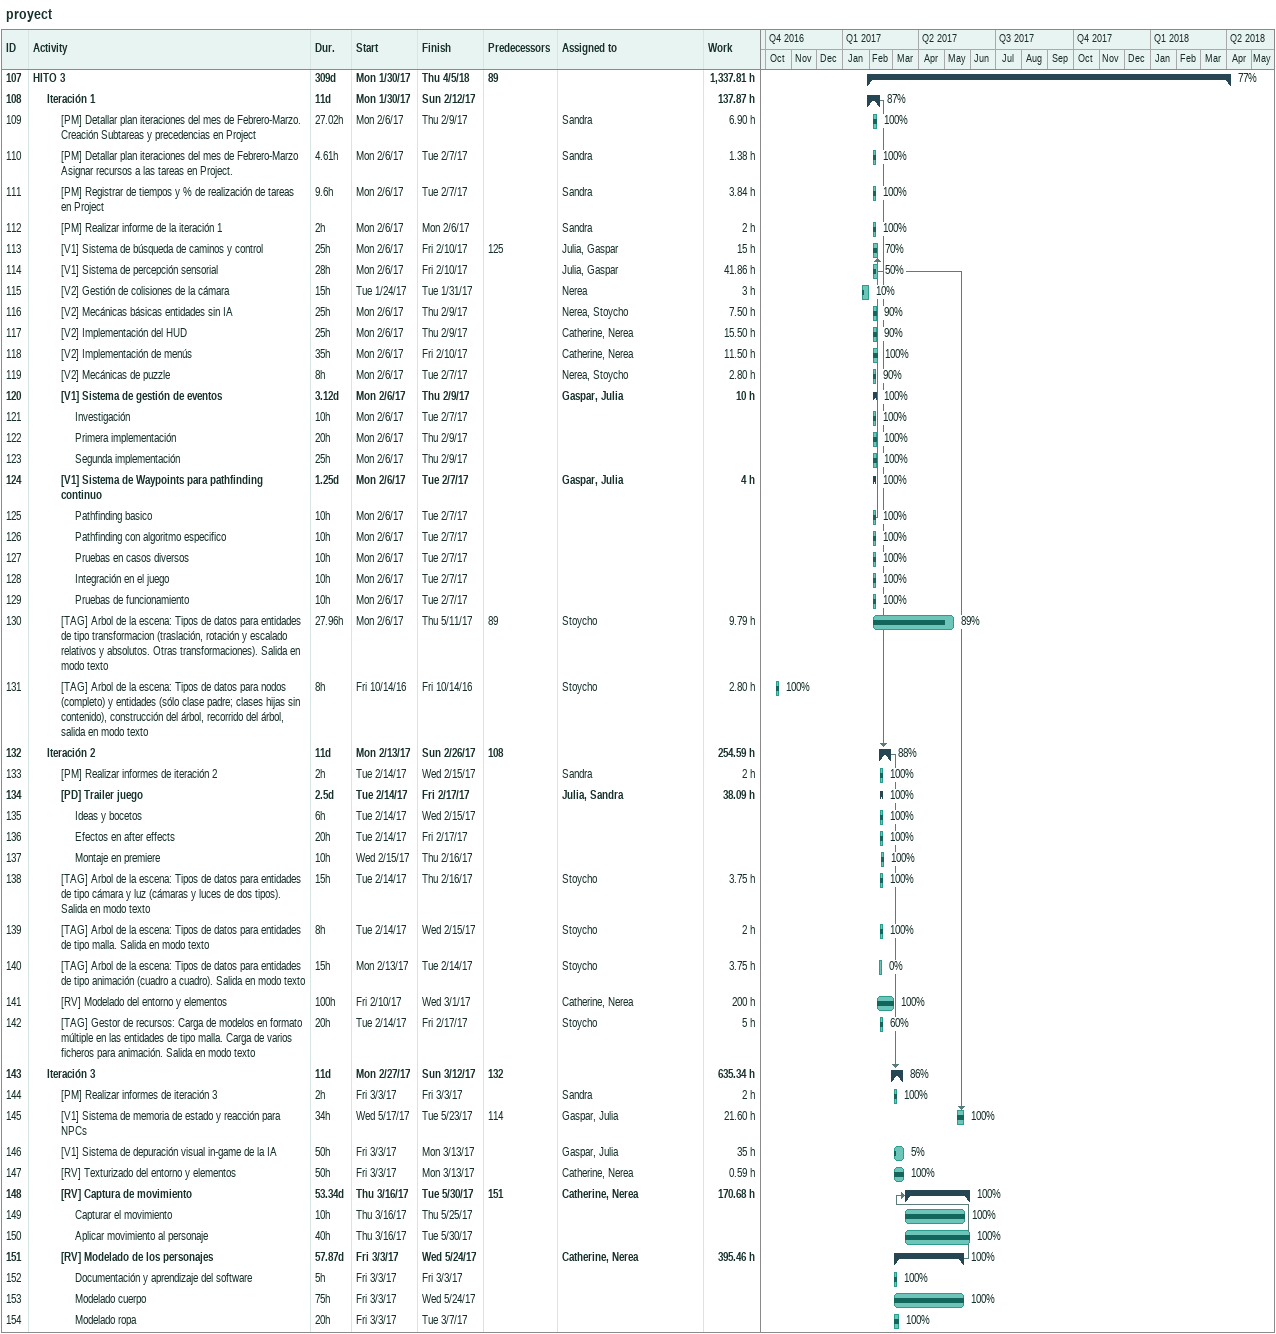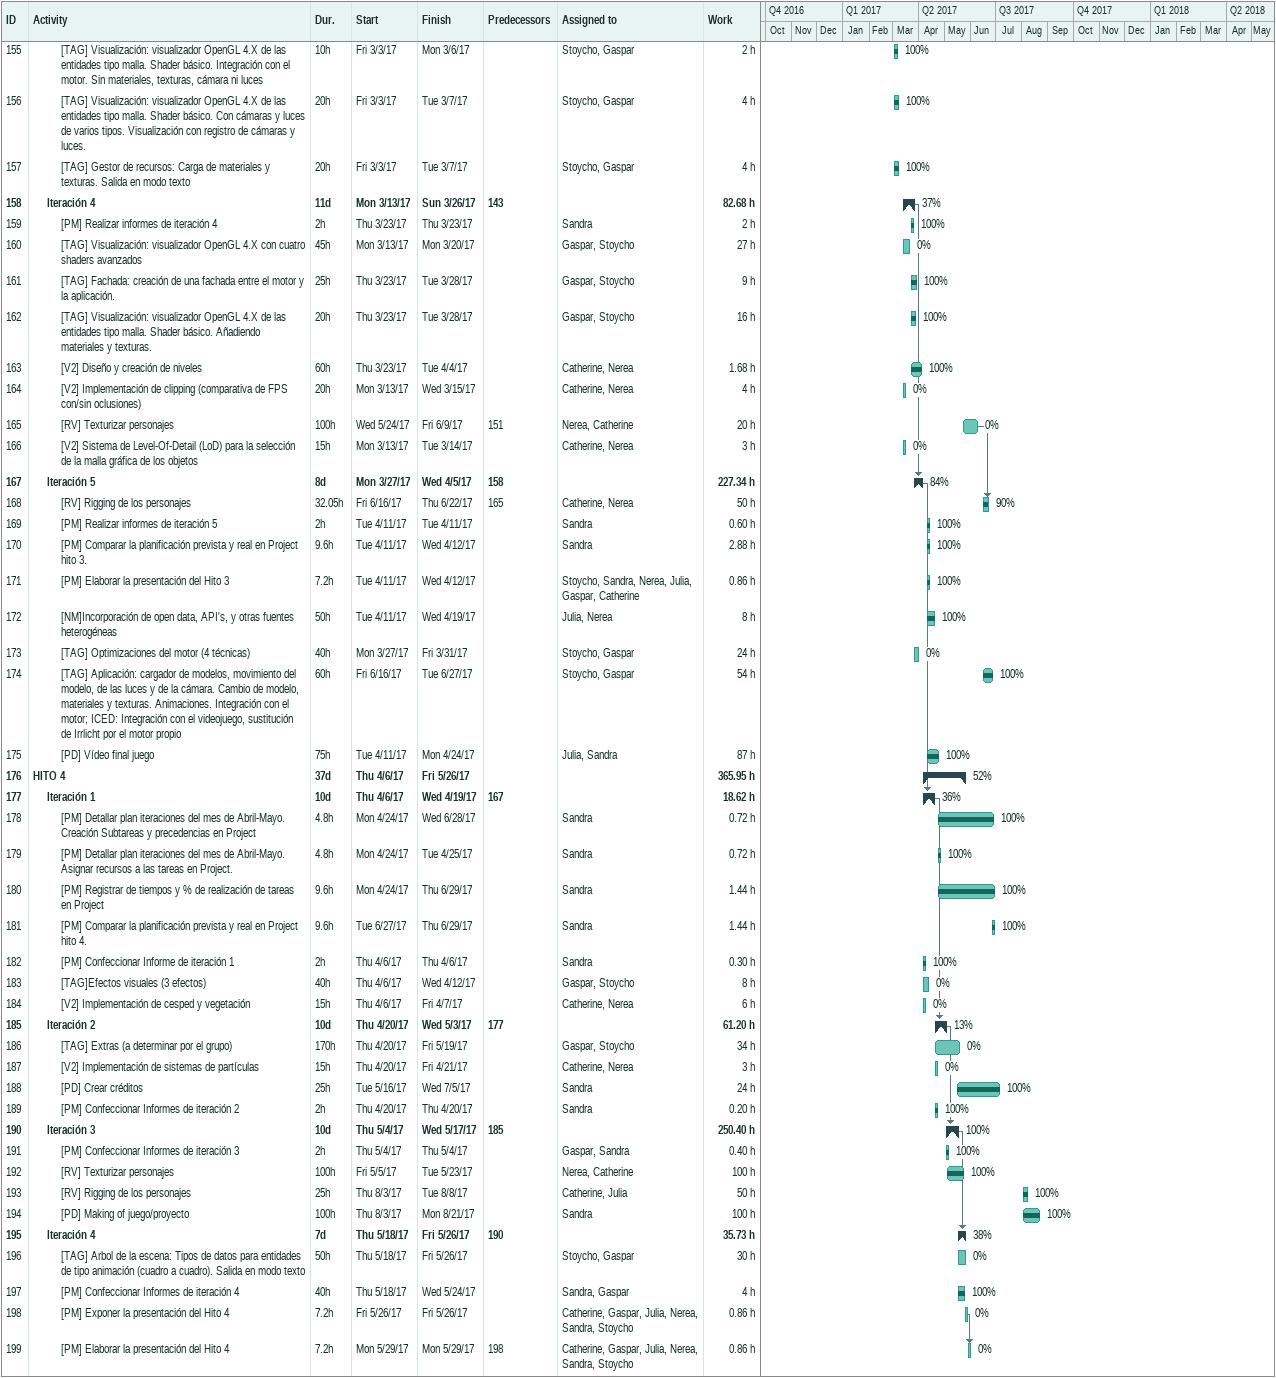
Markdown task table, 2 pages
proyect

| ID | Level | Task | Duration | Start | Finish | Predecessors | Resources | % complete | Work (h) |
|---|---|---|---|---|---|---|---|---|---|
| 107 | 1 | **HITO 3** | 309d | 2017-01-30 | 2018-04-05 | 89 |  | 77 | 1337.81 |
| 108 | 2 | **Iteración 1** | 11d | 2017-01-30 | 2017-02-12 |  |  | 87 | 137.87 |
| 109 | 3 | [PM] Detallar plan iteraciones del mes de Febrero-Marzo. Creación Subtareas y precedencias en Project | 27.02h | 2017-02-06 | 2017-02-09 |  | Sandra | 100 | 6.90 |
| 110 | 3 | [PM] Detallar plan iteraciones del mes de Febrero-Marzo Asignar recursos a las tareas en Project. | 4.61h | 2017-02-06 | 2017-02-07 |  | Sandra | 100 | 1.38 |
| 111 | 3 | [PM] Registrar de tiempos y % de realización de tareas en Project | 9.6h | 2017-02-06 | 2017-02-07 |  | Sandra | 100 | 3.84 |
| 112 | 3 | [PM] Realizar informe de la iteración 1 | 2h | 2017-02-06 | 2017-02-06 |  | Sandra | 100 | 2 |
| 113 | 3 | [V1] Sistema de búsqueda de caminos y control | 25h | 2017-02-06 | 2017-02-10 | 125 | Julia, Gaspar | 70 | 15 |
| 114 | 3 | [V1] Sistema de percepción sensorial | 28h | 2017-02-06 | 2017-02-10 |  | Julia, Gaspar | 50 | 41.86 |
| 115 | 3 | [V2] Gestión de colisiones de la cámara | 15h | 2017-01-24 | 2017-01-31 |  | Nerea | 10 | 3 |
| 116 | 3 | [V2] Mecánicas básicas entidades sin IA | 25h | 2017-02-06 | 2017-02-09 |  | Nerea, Stoycho | 90 | 7.50 |
| 117 | 3 | [V2] Implementación del HUD | 25h | 2017-02-06 | 2017-02-09 |  | Catherine, Nerea | 90 | 15.50 |
| 118 | 3 | [V2] Implementación de menús | 35h | 2017-02-06 | 2017-02-10 |  | Catherine, Nerea | 100 | 11.50 |
| 119 | 3 | [V2] Mecánicas de puzzle | 8h | 2017-02-06 | 2017-02-07 |  | Nerea, Stoycho | 90 | 2.80 |
| 120 | 3 | **[V1] Sistema de gestión de eventos** | 3.12d | 2017-02-06 | 2017-02-09 |  | Gaspar, Julia | 100 | 10 |
| 121 | 4 | Investigación | 10h | 2017-02-06 | 2017-02-07 |  |  | 100 |  |
| 122 | 4 | Primera implementación | 20h | 2017-02-06 | 2017-02-09 |  |  | 100 |  |
| 123 | 4 | Segunda implementación | 25h | 2017-02-06 | 2017-02-09 |  |  | 100 |  |
| 124 | 3 | **[V1] Sistema de Waypoints para pathfinding continuo** | 1.25d | 2017-02-06 | 2017-02-07 |  | Gaspar, Julia | 100 | 4 |
| 125 | 4 | Pathfinding basico | 10h | 2017-02-06 | 2017-02-07 |  |  | 100 |  |
| 126 | 4 | Pathfinding con algoritmo especifico | 10h | 2017-02-06 | 2017-02-07 |  |  | 100 |  |
| 127 | 4 | Pruebas en casos diversos | 10h | 2017-02-06 | 2017-02-07 |  |  | 100 |  |
| 128 | 4 | Integración en el juego | 10h | 2017-02-06 | 2017-02-07 |  |  | 100 |  |
| 129 | 4 | Pruebas de funcionamiento | 10h | 2017-02-06 | 2017-02-07 |  |  | 100 |  |
| 130 | 3 | [TAG] Arbol de la escena: Tipos de datos para entidades de tipo transformacion (traslación, rotación y escalado relativos y absolutos. Otras transformaciones). Salida en modo texto | 27.96h | 2017-02-06 | 2017-05-11 | 89 | Stoycho | 89 | 9.79 |
| 131 | 3 | [TAG] Arbol de la escena: Tipos de datos para nodos (completo) y entidades (sólo clase padre; clases hijas sin contenido), construcción del árbol, recorrido del árbol, salida en modo texto | 8h | 2016-10-14 | 2016-10-14 |  | Stoycho | 100 | 2.80 |
| 132 | 2 | **Iteración 2** | 11d | 2017-02-13 | 2017-02-26 | 108 |  | 88 | 254.59 |
| 133 | 3 | [PM] Realizar informes de iteración 2 | 2h | 2017-02-14 | 2017-02-15 |  | Sandra | 100 | 2 |
| 134 | 3 | **[PD] Trailer juego** | 2.5d | 2017-02-14 | 2017-02-17 |  | Julia, Sandra | 100 | 38.09 |
| 135 | 4 | Ideas y bocetos | 6h | 2017-02-14 | 2017-02-15 |  |  | 100 |  |
| 136 | 4 | Efectos en after effects | 20h | 2017-02-14 | 2017-02-17 |  |  | 100 |  |
| 137 | 4 | Montaje en premiere | 10h | 2017-02-15 | 2017-02-16 |  |  | 100 |  |
| 138 | 3 | [TAG] Arbol de la escena: Tipos de datos para entidades de tipo cámara y luz (cámaras y luces de dos tipos). Salida en modo texto | 15h | 2017-02-14 | 2017-02-16 |  | Stoycho | 100 | 3.75 |
| 139 | 3 | [TAG] Arbol de la escena: Tipos de datos para entidades de tipo malla. Salida en modo texto | 8h | 2017-02-14 | 2017-02-15 |  | Stoycho | 100 | 2 |
| 140 | 3 | [TAG] Arbol de la escena: Tipos de datos para entidades de tipo animación (cuadro a cuadro). Salida en modo texto | 15h | 2017-02-13 | 2017-02-14 |  | Stoycho | 0 | 3.75 |
| 141 | 3 | [RV] Modelado del entorno y elementos | 100h | 2017-02-10 | 2017-03-01 |  | Catherine, Nerea | 100 | 200 |
| 142 | 3 | [TAG] Gestor de recursos: Carga de modelos en formato múltiple en las entidades de tipo malla. Carga de varios ficheros para animación. Salida en modo texto | 20h | 2017-02-14 | 2017-02-17 |  | Stoycho | 60 | 5 |
| 143 | 2 | **Iteración 3** | 11d | 2017-02-27 | 2017-03-12 | 132 |  | 86 | 635.34 |
| 144 | 3 | [PM] Realizar informes de iteración 3 | 2h | 2017-03-03 | 2017-03-03 |  | Sandra | 100 | 2 |
| 145 | 3 | [V1] Sistema de memoria de estado y reacción para NPCs | 34h | 2017-05-17 | 2017-05-23 | 114 | Gaspar, Julia | 100 | 21.60 |
| 146 | 3 | [V1] Sistema de depuración visual in-game de la IA | 50h | 2017-03-03 | 2017-03-13 |  | Gaspar, Julia | 5 | 35 |
| 147 | 3 | [RV] Texturizado del entorno y elementos | 50h | 2017-03-03 | 2017-03-13 |  | Catherine, Nerea | 100 | 0.59 |
| 148 | 3 | **[RV] Captura de movimiento** | 53.34d | 2017-03-16 | 2017-05-30 | 151 | Catherine, Nerea | 100 | 170.68 |
| 149 | 4 | Capturar el movimiento | 10h | 2017-03-16 | 2017-05-25 |  |  | 100 |  |
| 150 | 4 | Aplicar movimiento al personaje | 40h | 2017-03-16 | 2017-05-30 |  |  | 100 |  |
| 151 | 3 | **[RV] Modelado de los personajes** | 57.87d | 2017-03-03 | 2017-05-24 |  | Catherine, Nerea | 100 | 395.46 |
| 152 | 4 | Documentación y aprendizaje del software | 5h | 2017-03-03 | 2017-03-03 |  |  | 100 |  |
| 153 | 4 | Modelado cuerpo | 75h | 2017-03-03 | 2017-05-24 |  |  | 100 |  |
| 154 | 4 | Modelado ropa | 20h | 2017-03-03 | 2017-03-07 |  |  | 100 |  |
| 155 | 3 | [TAG] Visualización: visualizador OpenGL 4.X de las entidades tipo malla. Shader básico. Integración con el motor. Sin materiales, texturas, cámara ni luces | 10h | 2017-03-03 | 2017-03-06 |  | Stoycho, Gaspar | 100 | 2 |
| 156 | 3 | [TAG] Visualización: visualizador OpenGL 4.X de las entidades tipo malla. Shader básico. Con cámaras y luces de varios tipos. Visualización con registro de cámaras y luces. | 20h | 2017-03-03 | 2017-03-07 |  | Stoycho, Gaspar | 100 | 4 |
| 157 | 3 | [TAG] Gestor de recursos: Carga de materiales y texturas. Salida en modo texto | 20h | 2017-03-03 | 2017-03-07 |  | Stoycho, Gaspar | 100 | 4 |
| 158 | 2 | **Iteración 4** | 11d | 2017-03-13 | 2017-03-26 | 143 |  | 37 | 82.68 |
| 159 | 3 | [PM] Realizar informes de iteración 4 | 2h | 2017-03-23 | 2017-03-23 |  | Sandra | 100 | 2 |
| 160 | 3 | [TAG] Visualización: visualizador OpenGL 4.X con cuatro shaders avanzados | 45h | 2017-03-13 | 2017-03-20 |  | Gaspar, Stoycho | 0 | 27 |
| 161 | 3 | [TAG] Fachada: creación de una fachada entre el motor y la aplicación. | 25h | 2017-03-23 | 2017-03-28 |  | Gaspar, Stoycho | 100 | 9 |
| 162 | 3 | [TAG] Visualización: visualizador OpenGL 4.X de las entidades tipo malla. Shader básico. Añadiendo materiales y texturas. | 20h | 2017-03-23 | 2017-03-28 |  | Gaspar, Stoycho | 100 | 16 |
| 163 | 3 | [V2] Diseño y creación de niveles | 60h | 2017-03-23 | 2017-04-04 |  | Catherine, Nerea | 100 | 1.68 |
| 164 | 3 | [V2] Implementación de clipping (comparativa de FPS con/sin oclusiones) | 20h | 2017-03-13 | 2017-03-15 |  | Catherine, Nerea | 0 | 4 |
| 165 | 3 | [RV] Texturizar personajes | 100h | 2017-05-24 | 2017-06-09 | 151 | Nerea, Catherine | 0 | 20 |
| 166 | 3 | [V2] Sistema de Level-Of-Detail (LoD) para la selección de la malla gráfica de los objetos | 15h | 2017-03-13 | 2017-03-14 |  | Catherine, Nerea | 0 | 3 |
| 167 | 2 | **Iteración 5** | 8d | 2017-03-27 | 2017-04-05 | 158 |  | 84 | 227.34 |
| 168 | 3 | [RV] Rigging de los personajes | 32.05h | 2017-06-16 | 2017-06-22 | 165 | Catherine, Nerea | 90 | 50 |
| 169 | 3 | [PM] Realizar informes de iteración 5 | 2h | 2017-04-11 | 2017-04-11 |  | Sandra | 100 | 0.60 |
| 170 | 3 | [PM] Comparar la planificación prevista y real en Project hito 3. | 9.6h | 2017-04-11 | 2017-04-12 |  | Sandra | 100 | 2.88 |
| 171 | 3 | [PM] Elaborar la presentación del Hito 3 | 7.2h | 2017-04-11 | 2017-04-12 |  | Stoycho, Sandra, Nerea, Julia, Gaspar, Catherine | 100 | 0.86 |
| 172 | 3 | [NM]Incorporación de open data, API's, y otras fuentes heterogéneas | 50h | 2017-04-11 | 2017-04-19 |  | Julia, Nerea | 100 | 8 |
| 173 | 3 | [TAG] Optimizaciones del motor (4 técnicas) | 40h | 2017-03-27 | 2017-03-31 |  | Stoycho, Gaspar | 0 | 24 |
| 174 | 3 | [TAG] Aplicación: cargador de modelos, movimiento del modelo, de las luces y de la cámara. Cambio de modelo, materiales y texturas. Animaciones. Integración con el motor; ICED: Integración con el videojuego, sustitución de Irrlicht por el motor propio | 60h | 2017-06-16 | 2017-06-27 |  | Stoycho, Gaspar | 100 | 54 |
| 175 | 3 | [PD] Vídeo final juego | 75h | 2017-04-11 | 2017-04-24 |  | Julia, Sandra | 100 | 87 |
| 176 | 1 | **HITO 4** | 37d | 2017-04-06 | 2017-05-26 |  |  | 52 | 365.95 |
| 177 | 2 | **Iteración 1** | 10d | 2017-04-06 | 2017-04-19 | 167 |  | 36 | 18.62 |
| 178 | 3 | [PM] Detallar plan iteraciones del mes de Abril-Mayo. Creación Subtareas y precedencias en Project | 4.8h | 2017-04-24 | 2017-06-28 |  | Sandra | 100 | 0.72 |
| 179 | 3 | [PM] Detallar plan iteraciones del mes de Abril-Mayo. Asignar recursos a las tareas en Project. | 4.8h | 2017-04-24 | 2017-04-25 |  | Sandra | 100 | 0.72 |
| 180 | 3 | [PM] Registrar de tiempos y % de realización de tareas en Project | 9.6h | 2017-04-24 | 2017-06-29 |  | Sandra | 100 | 1.44 |
| 181 | 3 | [PM] Comparar la planificación prevista y real en Project hito 4. | 9.6h | 2017-06-27 | 2017-06-29 |  | Sandra | 100 | 1.44 |
| 182 | 3 | [PM] Confeccionar Informe de iteración 1 | 2h | 2017-04-06 | 2017-04-06 |  | Sandra | 100 | 0.30 |
| 183 | 3 | [TAG]Efectos visuales (3 efectos) | 40h | 2017-04-06 | 2017-04-12 |  | Gaspar, Stoycho | 0 | 8 |
| 184 | 3 | [V2] Implementación de cesped y vegetación | 15h | 2017-04-06 | 2017-04-07 |  | Catherine, Nerea | 0 | 6 |
| 185 | 2 | **Iteración 2** | 10d | 2017-04-20 | 2017-05-03 | 177 |  | 13 | 61.20 |
| 186 | 3 | [TAG] Extras (a determinar por el grupo) | 170h | 2017-04-20 | 2017-05-19 |  | Gaspar, Stoycho | 0 | 34 |
| 187 | 3 | [V2] Implementación de sistemas de partículas | 15h | 2017-04-20 | 2017-04-21 |  | Catherine, Nerea | 0 | 3 |
| 188 | 3 | [PD] Crear créditos | 25h | 2017-05-16 | 2017-07-05 |  | Sandra | 100 | 24 |
| 189 | 3 | [PM] Confeccionar Informes de iteración 2 | 2h | 2017-04-20 | 2017-04-20 |  | Sandra | 100 | 0.20 |
| 190 | 2 | **Iteración 3** | 10d | 2017-05-04 | 2017-05-17 | 185 |  | 100 | 250.40 |
| 191 | 3 | [PM] Confeccionar Informes de iteración 3 | 2h | 2017-05-04 | 2017-05-04 |  | Gaspar, Sandra | 100 | 0.40 |
| 192 | 3 | [RV] Texturizar personajes | 100h | 2017-05-05 | 2017-05-23 |  | Nerea, Catherine | 100 | 100 |
| 193 | 3 | [RV] Rigging de los personajes | 25h | 2017-08-03 | 2017-08-08 |  | Catherine, Julia | 100 | 50 |
| 194 | 3 | [PD] Making of juego/proyecto | 100h | 2017-08-03 | 2017-08-21 |  | Sandra | 100 | 100 |
| 195 | 2 | **Iteración 4** | 7d | 2017-05-18 | 2017-05-26 | 190 |  | 38 | 35.73 |
| 196 | 3 | [TAG] Arbol de la escena: Tipos de datos para entidades de tipo animación (cuadro a cuadro). Salida en modo texto | 50h | 2017-05-18 | 2017-05-26 |  | Stoycho, Gaspar | 0 | 30 |
| 197 | 3 | [PM] Confeccionar Informes de iteración 4 | 40h | 2017-05-18 | 2017-05-24 |  | Sandra, Gaspar | 100 | 4 |
| 198 | 3 | [PM] Exponer la presentación del Hito 4 | 7.2h | 2017-05-26 | 2017-05-26 |  | Catherine, Gaspar, Julia, Nerea, Sandra, Stoycho | 0 | 0.86 |
| 199 | 3 | [PM] Elaborar la presentación del Hito 4 | 7.2h | 2017-05-29 | 2017-05-29 | 198 | Catherine, Gaspar, Julia, Nerea, Sandra, Stoycho | 0 | 0.86 |
